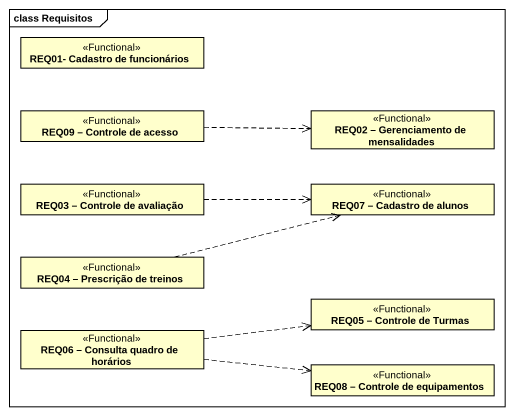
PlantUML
@startuml
mainframe class Requisitos
hide circle
hide empty members
class "REQ01- Cadastro de funcionários" as REQ01_Cadastro_de <<Functional>>
class "REQ09 – Controle de acesso" as REQ09_Controle_de_acesso <<Functional>>
class "REQ02 – Gerenciamento de mensalidades" as REQ02_Gerenciamento_de <<Functional>>
class "REQ03 – Controle de avaliação" as REQ03_Controle_de_avaliação <<Functional>>
class "REQ07 – Cadastro de alunos" as REQ07_Cadastro_de_alunos <<Functional>>
class "REQ04 – Prescrição de treinos" as REQ04_Prescrição_de_treinos <<Functional>>
class "REQ05 – Controle de Turmas" as REQ05_Controle_de_Turmas <<Functional>>
class "REQ06 – Consulta quadro de horários" as REQ06_Consulta_quadro_de <<Functional>>
class "REQ08 – Controle de equipamentos" as REQ08_Controle_de <<Functional>>
REQ09_Controle_de_acesso .right.> REQ02_Gerenciamento_de
REQ09_Controle_de_acesso .right.> REQ02_Gerenciamento_de
REQ03_Controle_de_avaliação .right.> REQ07_Cadastro_de_alunos
REQ04_Prescrição_de_treinos .right.> REQ07_Cadastro_de_alunos
REQ06_Consulta_quadro_de .right.> REQ05_Controle_de_Turmas
REQ06_Consulta_quadro_de .right.> REQ08_Controle_de
@enduml
